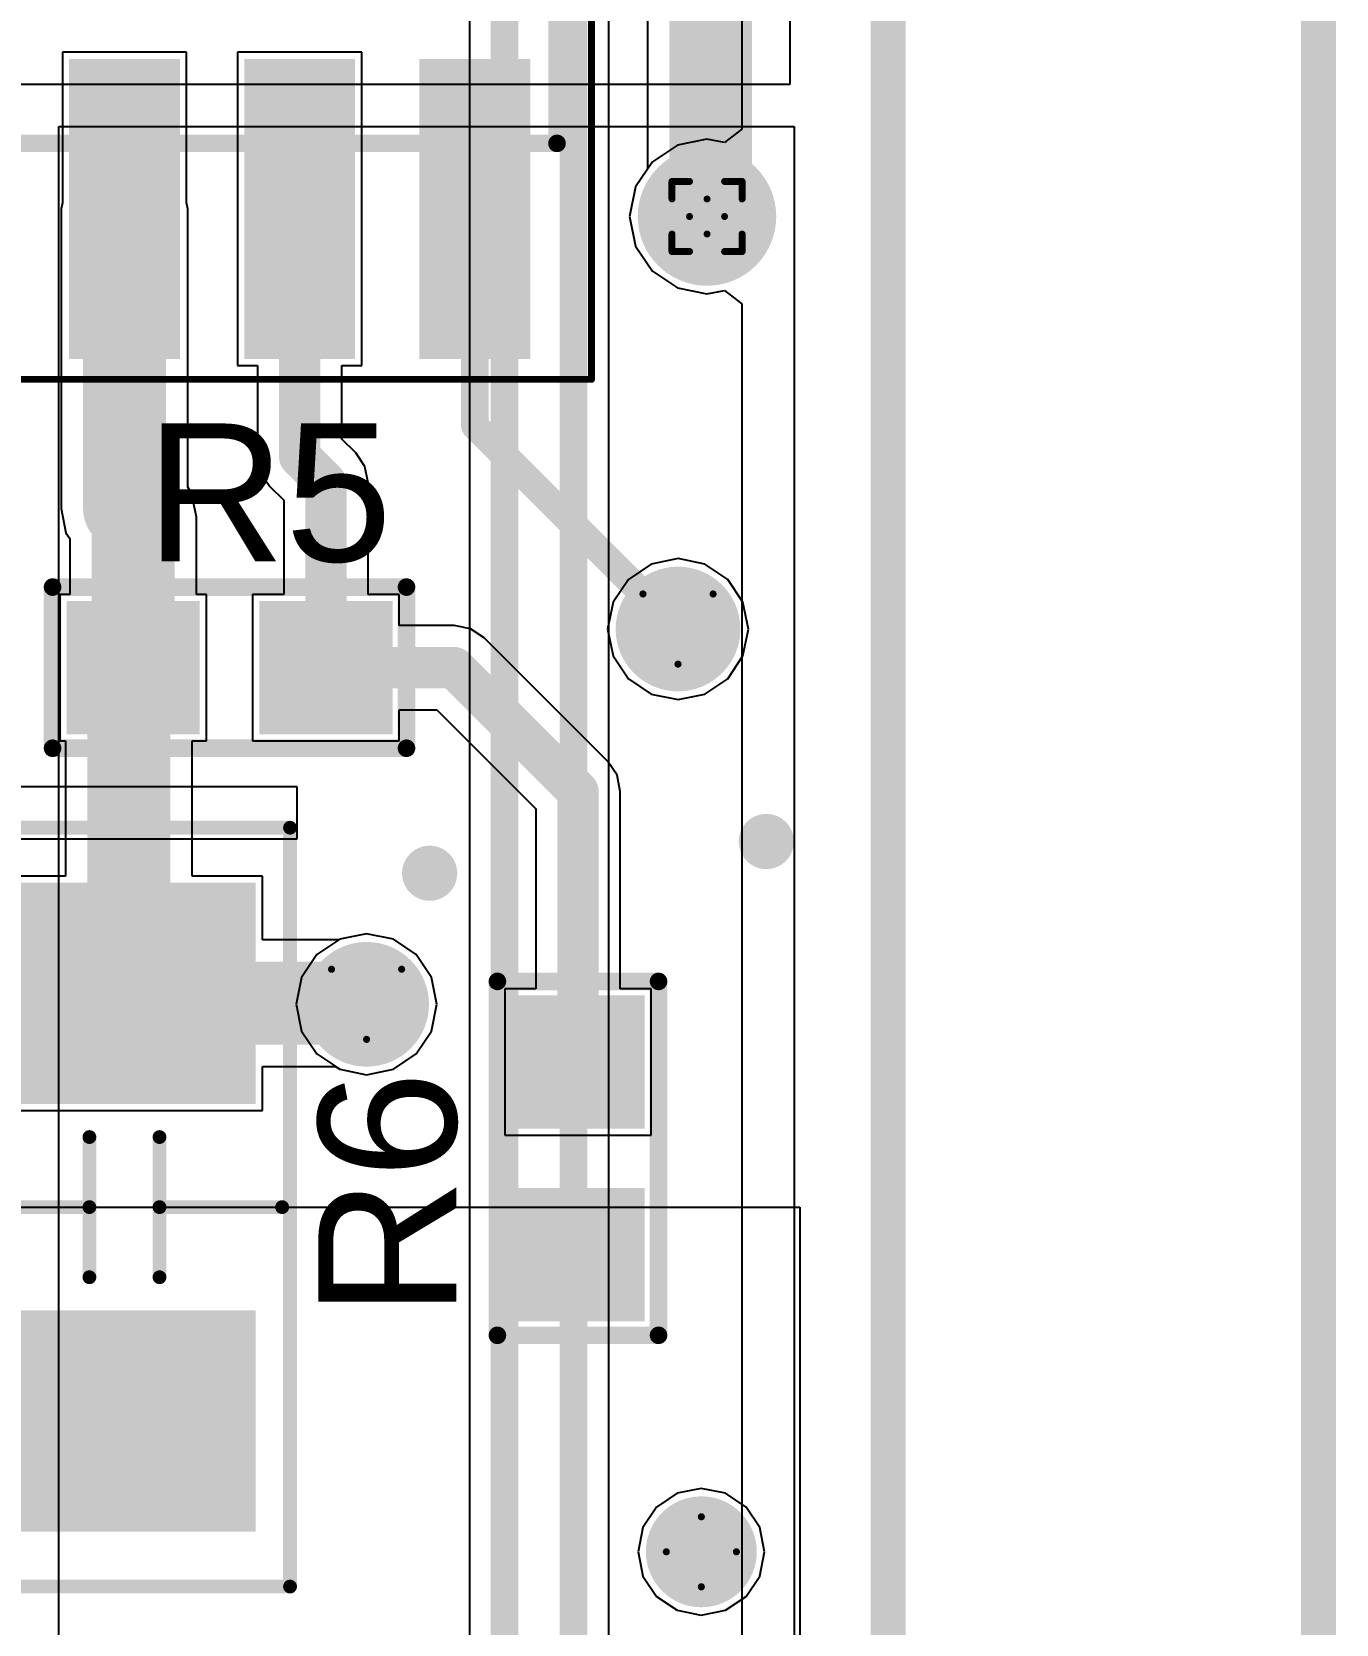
# Model space of a CAD drawing. Header units: inches. Extents: x -3 to 423, y -3 to 110.
# Drawn here: x 57.85 to 67.31, y 15.64 to 27.18 of the extents above; entities that cross this region are included whole.
import ezdxf

# ---------------------------------------------------------------- set-up
doc = ezdxf.new("R2010")
doc.units = ezdxf.units.IN
for name, color, linetype in [('Board Outline', 56, 'Continuous'), ('Bottom Layer', 5, 'Continuous'), ('Bottom Solder', 6, 'Continuous'), ('Drill Drawing', 1, 'Continuous'), ('Mechanical 1', 6, 'Continuous'), ('Mechanical 16', 56, 'Continuous'), ('Mechanical 3', 76, 'Continuous'), ('Mechanical 4', 56, 'Continuous'), ('Mid Layer', 16, 'Continuous'), ('Mid Layer 2', 76, 'Continuous'), ('Top Layer', 1, 'Continuous'), ('Top Overlay', 2, 'Continuous'), ('Top Paste', 8, 'Continuous'), ('Top Solder', 216, 'Continuous'), ('Via Holes', 16, 'Continuous')]:
    doc.layers.add(name, color=color, linetype=linetype)
doc.styles.add('Arial', font='', dxfattribs={"height": 0.2})
doc.styles.get('Arial').set_extended_font_data('Arial')

# ---------------------------------------------------------------- blocks, each defined once
blk = doc.blocks.new('SOIC127P600X175_8N_45')
at = {"layer": 'Top Layer'}
for points in [[(-3.46, 2.205), (-1.49, 2.205), (-1.49, 1.605), (-3.46, 1.605)], [(1.49, 2.205), (3.46, 2.205), (3.46, 1.605), (1.49, 1.605)], [(-3.46, 0.935), (-1.49, 0.935), (-1.49, 0.335), (-3.46, 0.335)], [(1.49, 0.935), (3.46, 0.935), (3.46, 0.335), (1.49, 0.335)], [(-3.46, -0.335), (-1.49, -0.335), (-1.49, -0.935), (-3.46, -0.935)], [(1.49, -0.335), (3.46, -0.335), (3.46, -0.935), (1.49, -0.935)], [(-3.46, -1.605), (-1.49, -1.605), (-1.49, -2.205), (-3.46, -2.205)], [(1.49, -1.605), (3.46, -1.605), (3.46, -2.205), (1.49, -2.205)]]:
    blk.add_hatch(color=1, dxfattribs=at).paths.add_polyline_path(points)
at = {"layer": 'Top Paste'}
for points in [[(-3.46, 2.205), (-1.49, 2.205), (-1.49, 1.605), (-3.46, 1.605)], [(1.49, 2.205), (3.46, 2.205), (3.46, 1.605), (1.49, 1.605)], [(-3.46, 0.935), (-1.49, 0.935), (-1.49, 0.335), (-3.46, 0.335)], [(1.49, 0.935), (3.46, 0.935), (3.46, 0.335), (1.49, 0.335)], [(-3.46, -0.335), (-1.49, -0.335), (-1.49, -0.935), (-3.46, -0.935)], [(1.49, -0.335), (3.46, -0.335), (3.46, -0.935), (1.49, -0.935)], [(-3.46, -1.605), (-1.49, -1.605), (-1.49, -2.205), (-3.46, -2.205)], [(1.49, -1.605), (3.46, -1.605), (3.46, -2.205), (1.49, -2.205)]]:
    blk.add_hatch(color=8, dxfattribs=at).paths.add_polyline_path(points)
at = {"layer": 'Top Solder'}
for points in [[(-3.562, 2.307), (-1.388, 2.307), (-1.388, 1.503), (-3.562, 1.503)], [(1.388, 2.307), (3.562, 2.307), (3.562, 1.503), (1.388, 1.503)], [(-3.562, 1.037), (-1.388, 1.037), (-1.388, 0.233), (-3.562, 0.233)], [(1.388, 1.037), (3.562, 1.037), (3.562, 0.233), (1.388, 0.233)], [(-3.562, -0.233), (-1.388, -0.233), (-1.388, -1.037), (-3.562, -1.037)], [(1.388, -0.233), (3.562, -0.233), (3.562, -1.037), (1.388, -1.037)], [(-3.562, -1.503), (-1.388, -1.503), (-1.388, -2.307), (-3.562, -2.307)], [(1.388, -1.503), (3.562, -1.503), (3.562, -2.307), (1.388, -2.307)]]:
    blk.add_hatch(color=216, dxfattribs=at).paths.add_polyline_path(points)
at = {"layer": 'Mechanical 1'}
for points in [[(-3.71, -2.75, 0.05, 0.05, 0), (-3.71, 2.75, 0.05, 0.05, 0)], [(3.71, 2.75, 0.05, 0.05, 0), (-3.71, 2.75, 0.05, 0.05, 0)], [(3.71, -2.75, 0.05, 0.05, 0), (3.71, 2.75, 0.05, 0.05, 0)], [(-2, -2.5, 0.127, 0.127, 0), (-2, 2.5, 0.127, 0.127, 0)], [(2, 2.5, 0.127, 0.127, 0), (-2, 2.5, 0.127, 0.127, 0)], [(2, -2.5, 0.127, 0.127, 0), (2, 2.5, 0.127, 0.127, 0)], [(2, -2.5, 0.127, 0.127, 0), (-2, -2.5, 0.127, 0.127, 0)], [(3.71, -2.75, 0.05, 0.05, 0), (-3.71, -2.75, 0.05, 0.05, 0)]]:
    blk.add_lwpolyline(points, format="xyseb", dxfattribs=at)
for points, format in [([(-3.722, 2.75, 0.025, 0.025, 1), (-3.697, 2.75, 0.025, 0.025, 1)], "xyseb"), ([(-3.722, 2.75, 0.025, 0.025, 1), (-3.697, 2.75, 0.025, 0.025, 1)], "xyseb"), ([(3.698, 2.75, 0.025, 0.025, 1), (3.723, 2.75, 0.025, 0.025, 1)], "xyseb"), ([(3.698, 2.75, 0.025, 0.025, 1), (3.723, 2.75, 0.025, 0.025, 1)], "xyseb"), ([(-4.115, 2.515, 1), (-4.515, 2.515, 1)], "xyb"), ([(-2.032, 2.5, 0.0635, 0.0635, 1), (-1.968, 2.5, 0.0635, 0.0635, 1)], "xyseb"), ([(-2.032, 2.5, 0.0635, 0.0635, 1), (-1.968, 2.5, 0.0635, 0.0635, 1)], "xyseb"), ([(1.968, 2.5, 0.0635, 0.0635, 1), (2.032, 2.5, 0.0635, 0.0635, 1)], "xyseb"), ([(1.968, 2.5, 0.0635, 0.0635, 1), (2.032, 2.5, 0.0635, 0.0635, 1)], "xyseb"), ([(-4.515, 2.515, 1), (-4.515, 2.515, 1)], "xyb"), ([(-4.115, 2.515, 1), (-4.115, 2.515, 1)], "xyb"), ([(-2.032, -2.5, 0.0635, 0.0635, 1), (-1.968, -2.5, 0.0635, 0.0635, 1)], "xyseb"), ([(-2.032, -2.5, 0.0635, 0.0635, 1), (-1.968, -2.5, 0.0635, 0.0635, 1)], "xyseb"), ([(1.968, -2.5, 0.0635, 0.0635, 1), (2.032, -2.5, 0.0635, 0.0635, 1)], "xyseb"), ([(1.968, -2.5, 0.0635, 0.0635, 1), (2.032, -2.5, 0.0635, 0.0635, 1)], "xyseb"), ([(-3.722, -2.75, 0.025, 0.025, 1), (-3.697, -2.75, 0.025, 0.025, 1)], "xyseb"), ([(-3.722, -2.75, 0.025, 0.025, 1), (-3.697, -2.75, 0.025, 0.025, 1)], "xyseb"), ([(3.698, -2.75, 0.025, 0.025, 1), (3.723, -2.75, 0.025, 0.025, 1)], "xyseb"), ([(3.698, -2.75, 0.025, 0.025, 1), (3.723, -2.75, 0.025, 0.025, 1)], "xyseb")]:
    blk.add_lwpolyline(points, format=format, close=True, dxfattribs=at)
at = {"layer": 'Top Overlay'}
for points, format in [([(-4.115, 2.515, 1), (-4.515, 2.515, 1)], "xyb"), ([(-2.032, 2.5, 0.0635, 0.0635, 1), (-1.968, 2.5, 0.0635, 0.0635, 1)], "xyseb"), ([(1.968, 2.5, 0.0635, 0.0635, 1), (2.032, 2.5, 0.0635, 0.0635, 1)], "xyseb"), ([(-4.515, 2.515, 1), (-4.515, 2.515, 1)], "xyb"), ([(-4.115, 2.515, 1), (-4.115, 2.515, 1)], "xyb"), ([(-2.032, -2.5, 0.0635, 0.0635, 1), (-1.968, -2.5, 0.0635, 0.0635, 1)], "xyseb"), ([(1.968, -2.5, 0.0635, 0.0635, 1), (2.032, -2.5, 0.0635, 0.0635, 1)], "xyseb")]:
    blk.add_lwpolyline(points, format=format, close=True, dxfattribs=at)
for points in [[(2, 2.5, 0.127, 0.127, 0), (-2, 2.5, 0.127, 0.127, 0)], [(2, -2.5, 0.127, 0.127, 0), (-2, -2.5, 0.127, 0.127, 0)]]:
    blk.add_lwpolyline(points, format="xyseb", dxfattribs=at)
blk = doc.blocks.new('C_3216_TANTAL__81')
at = {"layer": 'Top Layer'}
for points in [[(-2.25, 0.85), (-0.85, 0.85), (-0.85, -0.85), (-2.25, -0.85)], [(0.85, 0.85), (2.25, 0.85), (2.25, -0.85), (0.85, -0.85)]]:
    blk.add_hatch(color=1, dxfattribs=at).paths.add_polyline_path(points)
at = {"layer": 'Top Paste'}
for points in [[(-2.25, 0.85), (-0.85, 0.85), (-0.85, -0.85), (-2.25, -0.85)], [(0.85, 0.85), (2.25, 0.85), (2.25, -0.85), (0.85, -0.85)]]:
    blk.add_hatch(color=8, dxfattribs=at).paths.add_polyline_path(points)
at = {"layer": 'Top Solder'}
for points in [[(-2.352, 0.952), (-0.748, 0.952), (-0.748, -0.952), (-2.352, -0.952)], [(0.748, 0.952), (2.352, 0.952), (2.352, -0.952), (0.748, -0.952)]]:
    blk.add_hatch(color=216, dxfattribs=at).paths.add_polyline_path(points)
at = {"layer": 'Mechanical 16'}
for p, q in [((2.667, -1.25), (2.667, 1.25)), ((2.667, 1.25), (3.048, 1.25)), ((3.048, 1.25), (3.048, -1.25)), ((3.048, -1.25), (2.667, -1.25))]:
    blk.add_line(p, q, dxfattribs=at)
for points in [[(-2.75, 1.2, 0.1, 0.1, 0), (-2.75, -1.2, 0.1, 0.1, 0)], [(-2.75, 1.2, 0.1, 0.1, 0), (2.75, 1.2, 0.1, 0.1, 0)], [(0, 1.143, 0.1, 0.1, 0), (0, 0.254, 0.1, 0.1, 0)], [(2.75, 1.2, 0.1, 0.1, 0), (2.75, -1.2, 0.1, 0.1, 0)], [(0, 0.254, 0.1, 0.1, 0), (-0.508, 0.254, 0.1, 0.1, 0)], [(0, 0.254, 0.1, 0.1, 0), (0.508, 0.254, 0.1, 0.1, 0)], [(-0.508, -0.254, 0.1, 0.1, 0), (0, -0.254, 0.1, 0.1, 0)], [(0, -0.254, 0.1, 0.1, 0), (0.508, -0.254, 0.1, 0.1, 0)], [(0, -0.254, 0.1, 0.1, 0), (0, -1.143, 0.1, 0.1, 0)], [(-2.75, -1.2, 0.1, 0.1, 0), (2.75, -1.2, 0.1, 0.1, 0)]]:
    blk.add_lwpolyline(points, format="xyseb", dxfattribs=at)
for points in [[(-2.775, 1.2, 0.05, 0.05, 1), (-2.725, 1.2, 0.05, 0.05, 1)], [(-2.775, 1.2, 0.05, 0.05, 1), (-2.725, 1.2, 0.05, 0.05, 1)], [(-0.025, 1.143, 0.05, 0.05, 1), (0.025, 1.143, 0.05, 0.05, 1)], [(2.725, 1.2, 0.05, 0.05, 1), (2.775, 1.2, 0.05, 0.05, 1)], [(2.725, 1.2, 0.05, 0.05, 1), (2.775, 1.2, 0.05, 0.05, 1)], [(-0.533, 0.254, 0.05, 0.05, 1), (-0.483, 0.254, 0.05, 0.05, 1)], [(-0.025, 0.254, 0.05, 0.05, 1), (0.025, 0.254, 0.05, 0.05, 1)], [(-0.025, 0.254, 0.05, 0.05, 1), (0.025, 0.254, 0.05, 0.05, 1)], [(-0.025, 0.254, 0.05, 0.05, 1), (0.025, 0.254, 0.05, 0.05, 1)], [(0.483, 0.254, 0.05, 0.05, 1), (0.533, 0.254, 0.05, 0.05, 1)], [(-0.533, -0.254, 0.05, 0.05, 1), (-0.483, -0.254, 0.05, 0.05, 1)], [(-0.025, -0.254, 0.05, 0.05, 1), (0.025, -0.254, 0.05, 0.05, 1)], [(-0.025, -0.254, 0.05, 0.05, 1), (0.025, -0.254, 0.05, 0.05, 1)], [(-0.025, -0.254, 0.05, 0.05, 1), (0.025, -0.254, 0.05, 0.05, 1)], [(0.483, -0.254, 0.05, 0.05, 1), (0.533, -0.254, 0.05, 0.05, 1)], [(-2.775, -1.2, 0.05, 0.05, 1), (-2.725, -1.2, 0.05, 0.05, 1)], [(-2.775, -1.2, 0.05, 0.05, 1), (-2.725, -1.2, 0.05, 0.05, 1)], [(-0.025, -1.143, 0.05, 0.05, 1), (0.025, -1.143, 0.05, 0.05, 1)], [(2.725, -1.2, 0.05, 0.05, 1), (2.775, -1.2, 0.05, 0.05, 1)], [(2.725, -1.2, 0.05, 0.05, 1), (2.775, -1.2, 0.05, 0.05, 1)]]:
    blk.add_lwpolyline(points, format="xyseb", close=True, dxfattribs=at)
blk = doc.blocks.new('0603C_TBD_106')
at = {"layer": 'Top Layer'}
for points in [[(-0.381, 0.381), (0.381, 0.381), (0.381, -0.381), (-0.381, -0.381)], [(1.016, 0.381), (1.778, 0.381), (1.778, -0.381), (1.016, -0.381)]]:
    blk.add_hatch(color=1, dxfattribs=at).paths.add_polyline_path(points)
at = {"layer": 'Top Paste'}
for points in [[(-0.381, 0.381), (0.381, 0.381), (0.381, -0.381), (-0.381, -0.381)], [(1.016, 0.381), (1.778, 0.381), (1.778, -0.381), (1.016, -0.381)]]:
    blk.add_hatch(color=8, dxfattribs=at).paths.add_polyline_path(points)
at = {"layer": 'Top Solder'}
for points in [[(-0.483, 0.483), (0.483, 0.483), (0.483, -0.483), (-0.483, -0.483)], [(0.914, 0.483), (1.88, 0.483), (1.88, -0.483), (0.914, -0.483)]]:
    blk.add_hatch(color=216, dxfattribs=at).paths.add_polyline_path(points)
at = {"layer": 'Top Overlay'}
for points in [[(1.981, 0.584, 0.127, 0.127, 0), (-0.584, 0.584, 0.127, 0.127, 0)], [(-0.584, 0.584, 0.127, 0.127, 0), (-0.584, -0.584, 0.127, 0.127, 0)], [(1.981, 0.584, 0.127, 0.127, 0), (1.981, -0.584, 0.127, 0.127, 0)], [(1.981, -0.584, 0.127, 0.127, 0), (-0.584, -0.584, 0.127, 0.127, 0)]]:
    blk.add_lwpolyline(points, format="xyseb", dxfattribs=at)
for points in [[(-0.616, 0.584, 0.0635, 0.0635, 1), (-0.552, 0.584, 0.0635, 0.0635, 1)], [(-0.616, 0.584, 0.0635, 0.0635, 1), (-0.552, 0.584, 0.0635, 0.0635, 1)], [(1.949, 0.584, 0.0635, 0.0635, 1), (2.013, 0.584, 0.0635, 0.0635, 1)], [(1.949, 0.584, 0.0635, 0.0635, 1), (2.013, 0.584, 0.0635, 0.0635, 1)], [(-0.616, -0.584, 0.0635, 0.0635, 1), (-0.552, -0.584, 0.0635, 0.0635, 1)], [(-0.616, -0.584, 0.0635, 0.0635, 1), (-0.552, -0.584, 0.0635, 0.0635, 1)], [(1.949, -0.584, 0.0635, 0.0635, 1), (2.013, -0.584, 0.0635, 0.0635, 1)], [(1.949, -0.584, 0.0635, 0.0635, 1), (2.013, -0.584, 0.0635, 0.0635, 1)]]:
    blk.add_lwpolyline(points, format="xyseb", close=True, dxfattribs=at)
blk = doc.blocks.new('0603C_TBD_107')
at = {"layer": 'Top Layer'}
for points in [[(-0.381, 0.381), (0.381, 0.381), (0.381, -0.381), (-0.381, -0.381)], [(1.016, 0.381), (1.778, 0.381), (1.778, -0.381), (1.016, -0.381)]]:
    blk.add_hatch(color=1, dxfattribs=at).paths.add_polyline_path(points)
at = {"layer": 'Top Paste'}
for points in [[(-0.381, 0.381), (0.381, 0.381), (0.381, -0.381), (-0.381, -0.381)], [(1.016, 0.381), (1.778, 0.381), (1.778, -0.381), (1.016, -0.381)]]:
    blk.add_hatch(color=8, dxfattribs=at).paths.add_polyline_path(points)
at = {"layer": 'Top Solder'}
for points in [[(-0.483, 0.483), (0.483, 0.483), (0.483, -0.483), (-0.483, -0.483)], [(0.914, 0.483), (1.88, 0.483), (1.88, -0.483), (0.914, -0.483)]]:
    blk.add_hatch(color=216, dxfattribs=at).paths.add_polyline_path(points)
at = {"layer": 'Top Overlay'}
for points in [[(-0.584, 0.584, 0.127, 0.127, 0), (-0.584, -0.584, 0.127, 0.127, 0)], [(-0.584, 0.584, 0.127, 0.127, 0), (1.981, 0.584, 0.127, 0.127, 0)], [(1.981, 0.584, 0.127, 0.127, 0), (1.981, -0.584, 0.127, 0.127, 0)], [(-0.584, -0.584, 0.127, 0.127, 0), (1.981, -0.584, 0.127, 0.127, 0)]]:
    blk.add_lwpolyline(points, format="xyseb", dxfattribs=at)
for points in [[(-0.616, 0.584, 0.0635, 0.0635, 1), (-0.552, 0.584, 0.0635, 0.0635, 1)], [(-0.616, 0.584, 0.0635, 0.0635, 1), (-0.552, 0.584, 0.0635, 0.0635, 1)], [(1.949, 0.584, 0.0635, 0.0635, 1), (2.013, 0.584, 0.0635, 0.0635, 1)], [(1.949, 0.584, 0.0635, 0.0635, 1), (2.013, 0.584, 0.0635, 0.0635, 1)], [(-0.616, -0.584, 0.0635, 0.0635, 1), (-0.552, -0.584, 0.0635, 0.0635, 1)], [(-0.616, -0.584, 0.0635, 0.0635, 1), (-0.552, -0.584, 0.0635, 0.0635, 1)], [(1.949, -0.584, 0.0635, 0.0635, 1), (2.013, -0.584, 0.0635, 0.0635, 1)], [(1.949, -0.584, 0.0635, 0.0635, 1), (2.013, -0.584, 0.0635, 0.0635, 1)]]:
    blk.add_lwpolyline(points, format="xyseb", close=True, dxfattribs=at)

msp = doc.modelspace()

# ---------------------------------------------------------------- hatches: boundary and pattern name
at = {"layer": 'Bottom Layer'}
h = msp.add_hatch(color=5, dxfattribs=at)
edge = h.paths.add_edge_path()
edge.add_arc((62.747, 25.84), 0.4, 0, 360)
h = msp.add_hatch(color=5, dxfattribs=at)
edge = h.paths.add_edge_path()
edge.add_arc((62.537, 22.85), 0.35, 0, 360)
h = msp.add_hatch(color=5, dxfattribs=at)
edge = h.paths.add_edge_path()
edge.add_arc((60.28, 20.13), 0.35, 0, 360)
h = msp.add_hatch(color=5, dxfattribs=at)
edge = h.paths.add_edge_path()
edge.add_arc((62.706, 16.162), 0.3, 0, 360)
at = {"layer": 'Bottom Solder'}
h = msp.add_hatch(color=6, dxfattribs=at)
edge = h.paths.add_edge_path()
edge.add_arc((62.747, 25.84), 0.502, 0, 360)
h = msp.add_hatch(color=6, dxfattribs=at)
edge = h.paths.add_edge_path()
edge.add_arc((62.537, 22.85), 0.452, 0, 360)
h = msp.add_hatch(color=6, dxfattribs=at)
edge = h.paths.add_edge_path()
edge.add_arc((60.28, 20.13), 0.452, 0, 360)
h = msp.add_hatch(color=6, dxfattribs=at)
edge = h.paths.add_edge_path()
edge.add_arc((62.706, 16.162), 0.402, 0, 360)
at = {"layer": 'Mid Layer'}
h = msp.add_hatch(color=16, dxfattribs=at)
edge = h.paths.add_edge_path()
edge.add_arc((62.747, 25.84), 0.4, 0, 360)
h = msp.add_hatch(color=16, dxfattribs=at)
edge = h.paths.add_edge_path()
edge.add_arc((62.537, 22.85), 0.35, 0, 360)
h = msp.add_hatch(color=16, dxfattribs=at)
edge = h.paths.add_edge_path()
edge.add_arc((60.28, 20.13), 0.35, 0, 360)
h = msp.add_hatch(color=16, dxfattribs=at)
edge = h.paths.add_edge_path()
edge.add_arc((62.706, 16.162), 0.3, 0, 360)
at = {"layer": 'Mid Layer 2'}
h = msp.add_hatch(color=76, dxfattribs=at)
edge = h.paths.add_edge_path()
edge.add_arc((62.747, 25.84), 0.4, 0, 360)
h = msp.add_hatch(color=76, dxfattribs=at)
edge = h.paths.add_edge_path()
edge.add_arc((62.537, 22.85), 0.35, 0, 360)
h = msp.add_hatch(color=76, dxfattribs=at)
edge = h.paths.add_edge_path()
edge.add_arc((60.28, 20.13), 0.35, 0, 360)
h = msp.add_hatch(color=76, dxfattribs=at)
edge = h.paths.add_edge_path()
edge.add_arc((62.706, 16.162), 0.3, 0, 360)
at = {"layer": 'Top Layer'}
h = msp.add_hatch(color=1, dxfattribs=at)
edge = h.paths.add_edge_path()
edge.add_arc((62.747, 25.84), 0.4, 0, 360)
h = msp.add_hatch(color=1, dxfattribs=at)
edge = h.paths.add_edge_path()
edge.add_arc((62.537, 22.85), 0.35, 0, 360)
h = msp.add_hatch(color=1, dxfattribs=at)
edge = h.paths.add_edge_path()
edge.add_arc((60.28, 20.13), 0.35, 0, 360)
h = msp.add_hatch(color=1, dxfattribs=at)
edge = h.paths.add_edge_path()
edge.add_arc((62.706, 16.162), 0.3, 0, 360)
at = {"layer": 'Top Solder'}
h = msp.add_hatch(color=216, dxfattribs=at)
edge = h.paths.add_edge_path()
edge.add_arc((62.747, 25.84), 0.502, 0, 360)
h = msp.add_hatch(color=216, dxfattribs=at)
edge = h.paths.add_edge_path()
edge.add_arc((62.537, 22.85), 0.452, 0, 360)
h = msp.add_hatch(color=216, dxfattribs=at)
edge = h.paths.add_edge_path()
edge.add_arc((60.28, 20.13), 0.452, 0, 360)
h = msp.add_hatch(color=216, dxfattribs=at)
edge = h.paths.add_edge_path()
edge.add_arc((62.706, 16.162), 0.402, 0, 360)
at = {"layer": 'Via Holes'}
h = msp.add_hatch(color=7, dxfattribs=at)
edge = h.paths.add_edge_path()
edge.add_arc((62.747, 25.84), 0.2, 0, 360)
h = msp.add_hatch(color=7, dxfattribs=at)
edge = h.paths.add_edge_path()
edge.add_arc((62.537, 22.85), 0.25, 0, 360)
h = msp.add_hatch(color=7, dxfattribs=at)
edge = h.paths.add_edge_path()
edge.add_arc((60.28, 20.13), 0.25, 0, 360)
h = msp.add_hatch(color=7, dxfattribs=at)
edge = h.paths.add_edge_path()
edge.add_arc((62.706, 16.162), 0.15, 0, 360)

# ---------------------------------------------------------------- linework, layer by layer
at = {"layer": 'Board Outline'}
msp.add_lwpolyline([(64.06, 79.42, 0.254, 0.254, 0), (64.06, 0, 0.254, 0.254, 0)], format="xyseb", dxfattribs=at)
at = {"layer": 'Bottom Layer'}
for p, q in [((62.035, 7.36), (62.035, 49.815)), ((61.025, 41.594), (61.025, 8.049)), ((63, 27.57), (63, 26.474)), ((63, 26.474), (62.873, 26.376)), ((62.533, 26.358), (62.351, 26.236)), ((62.747, 26.401), (62.533, 26.358)), ((62.873, 26.376), (62.747, 26.401)), ((62.351, 26.236), (62.229, 26.055)), ((62.229, 26.055), (62.186, 25.84)), ((62.186, 25.84), (62.229, 25.625)), ((62.229, 25.625), (62.351, 25.443)), ((62.351, 25.443), (62.533, 25.322)), ((62.533, 25.322), (62.747, 25.279)), ((62.747, 25.279), (62.873, 25.304)), ((62.873, 25.304), (63, 25.206)), ((63, 25.206), (63, 2.967)), ((60.085, 20.601), (59.92, 20.49)), ((60.28, 20.64), (60.085, 20.601)), ((60.475, 20.601), (60.28, 20.64)), ((60.64, 20.49), (60.475, 20.601)), ((59.92, 20.49), (59.809, 20.325)), ((60.751, 20.325), (60.64, 20.49)), ((59.809, 20.325), (59.77, 20.13)), ((60.79, 20.13), (60.751, 20.325)), ((59.77, 20.13), (59.809, 19.935)), ((60.751, 19.935), (60.79, 20.13)), ((59.809, 19.935), (59.92, 19.77)), ((60.64, 19.77), (60.751, 19.935)), ((59.92, 19.77), (60.085, 19.659)), ((60.475, 19.659), (60.64, 19.77)), ((60.085, 19.659), (60.28, 19.62)), ((60.28, 19.62), (60.475, 19.659))]:
    msp.add_line(p, q, dxfattribs=at)
for points in [[(61.28, 50.29, 0.2, 0.2, 0), (61.28, 7.943, 0.2, 0.2, 0)], [(61.78, 49.815, 0.2, 0.2, 0), (61.78, 7.173, 0.2, 0.2, 0)]]:
    msp.add_lwpolyline(points, format="xyseb", dxfattribs=at)
at = {"layer": 'Drill Drawing'}
for points in [[(62.493, 25.967, 0.0508, 0.0508, 0), (62.493, 26.094, 0.0508, 0.0508, 0)], [(62.493, 26.094, 0.0508, 0.0508, 0), (62.62, 26.094, 0.0508, 0.0508, 0)], [(62.62, 26.094, 0.0508, 0.0508, 0), (62.747, 25.967, 0.0508, 0.0508, 0)], [(62.747, 25.967, 0.0508, 0.0508, 0), (62.874, 26.094, 0.0508, 0.0508, 0)], [(62.874, 26.094, 0.0508, 0.0508, 0), (63.001, 26.094, 0.0508, 0.0508, 0)], [(63.001, 25.967, 0.0508, 0.0508, 0), (63.001, 26.094, 0.0508, 0.0508, 0)], [(62.493, 25.967, 0.0508, 0.0508, 0), (62.62, 25.84, 0.0508, 0.0508, 0)], [(62.874, 25.84, 0.0508, 0.0508, 0), (63.001, 25.967, 0.0508, 0.0508, 0)], [(62.493, 25.713, 0.0508, 0.0508, 0), (62.62, 25.84, 0.0508, 0.0508, 0)], [(62.874, 25.84, 0.0508, 0.0508, 0), (63.001, 25.713, 0.0508, 0.0508, 0)], [(62.493, 25.586, 0.0508, 0.0508, 0), (62.493, 25.713, 0.0508, 0.0508, 0)], [(62.62, 25.586, 0.0508, 0.0508, 0), (62.747, 25.713, 0.0508, 0.0508, 0)], [(62.747, 25.713, 0.0508, 0.0508, 0), (62.874, 25.586, 0.0508, 0.0508, 0)], [(63.001, 25.586, 0.0508, 0.0508, 0), (63.001, 25.713, 0.0508, 0.0508, 0)], [(62.493, 25.586, 0.0508, 0.0508, 0), (62.62, 25.586, 0.0508, 0.0508, 0)], [(62.874, 25.586, 0.0508, 0.0508, 0), (63.001, 25.586, 0.0508, 0.0508, 0)], [(62.283, 23.104, 0.0508, 0.0508, 0), (62.791, 23.104, 0.0508, 0.0508, 0)], [(62.283, 23.104, 0.0508, 0.0508, 0), (62.537, 22.596, 0.0508, 0.0508, 0)], [(62.537, 22.596, 0.0508, 0.0508, 0), (62.791, 23.104, 0.0508, 0.0508, 0)], [(60.026, 20.384, 0.0508, 0.0508, 0), (60.534, 20.384, 0.0508, 0.0508, 0)], [(60.026, 20.384, 0.0508, 0.0508, 0), (60.28, 19.876, 0.0508, 0.0508, 0)], [(60.28, 19.876, 0.0508, 0.0508, 0), (60.534, 20.384, 0.0508, 0.0508, 0)], [(62.452, 16.162, 0.0508, 0.0508, 0), (62.706, 16.416, 0.0508, 0.0508, 0)], [(62.706, 16.416, 0.0508, 0.0508, 0), (62.96, 16.162, 0.0508, 0.0508, 0)], [(62.452, 16.162, 0.0508, 0.0508, 0), (62.706, 15.908, 0.0508, 0.0508, 0)], [(62.706, 15.908, 0.0508, 0.0508, 0), (62.96, 16.162, 0.0508, 0.0508, 0)]]:
    msp.add_lwpolyline(points, format="xyseb", dxfattribs=at)
for points in [[(62.481, 26.094, 0.0254, 0.0254, 1), (62.506, 26.094, 0.0254, 0.0254, 1)], [(62.481, 26.094, 0.0254, 0.0254, 1), (62.506, 26.094, 0.0254, 0.0254, 1)], [(62.608, 26.094, 0.0254, 0.0254, 1), (62.633, 26.094, 0.0254, 0.0254, 1)], [(62.608, 26.094, 0.0254, 0.0254, 1), (62.633, 26.094, 0.0254, 0.0254, 1)], [(62.862, 26.094, 0.0254, 0.0254, 1), (62.887, 26.094, 0.0254, 0.0254, 1)], [(62.862, 26.094, 0.0254, 0.0254, 1), (62.887, 26.094, 0.0254, 0.0254, 1)], [(62.989, 26.094, 0.0254, 0.0254, 1), (63.014, 26.094, 0.0254, 0.0254, 1)], [(62.989, 26.094, 0.0254, 0.0254, 1), (63.014, 26.094, 0.0254, 0.0254, 1)], [(62.481, 25.967, 0.0254, 0.0254, 1), (62.506, 25.967, 0.0254, 0.0254, 1)], [(62.481, 25.967, 0.0254, 0.0254, 1), (62.506, 25.967, 0.0254, 0.0254, 1)], [(62.735, 25.967, 0.0254, 0.0254, 1), (62.76, 25.967, 0.0254, 0.0254, 1)], [(62.735, 25.967, 0.0254, 0.0254, 1), (62.76, 25.967, 0.0254, 0.0254, 1)], [(62.989, 25.967, 0.0254, 0.0254, 1), (63.014, 25.967, 0.0254, 0.0254, 1)], [(62.989, 25.967, 0.0254, 0.0254, 1), (63.014, 25.967, 0.0254, 0.0254, 1)], [(62.608, 25.84, 0.0254, 0.0254, 1), (62.633, 25.84, 0.0254, 0.0254, 1)], [(62.608, 25.84, 0.0254, 0.0254, 1), (62.633, 25.84, 0.0254, 0.0254, 1)], [(62.862, 25.84, 0.0254, 0.0254, 1), (62.887, 25.84, 0.0254, 0.0254, 1)], [(62.862, 25.84, 0.0254, 0.0254, 1), (62.887, 25.84, 0.0254, 0.0254, 1)], [(62.481, 25.713, 0.0254, 0.0254, 1), (62.506, 25.713, 0.0254, 0.0254, 1)], [(62.481, 25.713, 0.0254, 0.0254, 1), (62.506, 25.713, 0.0254, 0.0254, 1)], [(62.735, 25.713, 0.0254, 0.0254, 1), (62.76, 25.713, 0.0254, 0.0254, 1)], [(62.735, 25.713, 0.0254, 0.0254, 1), (62.76, 25.713, 0.0254, 0.0254, 1)], [(62.989, 25.713, 0.0254, 0.0254, 1), (63.014, 25.713, 0.0254, 0.0254, 1)], [(62.989, 25.713, 0.0254, 0.0254, 1), (63.014, 25.713, 0.0254, 0.0254, 1)], [(62.481, 25.586, 0.0254, 0.0254, 1), (62.506, 25.586, 0.0254, 0.0254, 1)], [(62.481, 25.586, 0.0254, 0.0254, 1), (62.506, 25.586, 0.0254, 0.0254, 1)], [(62.608, 25.586, 0.0254, 0.0254, 1), (62.633, 25.586, 0.0254, 0.0254, 1)], [(62.608, 25.586, 0.0254, 0.0254, 1), (62.633, 25.586, 0.0254, 0.0254, 1)], [(62.862, 25.586, 0.0254, 0.0254, 1), (62.887, 25.586, 0.0254, 0.0254, 1)], [(62.862, 25.586, 0.0254, 0.0254, 1), (62.887, 25.586, 0.0254, 0.0254, 1)], [(62.989, 25.586, 0.0254, 0.0254, 1), (63.014, 25.586, 0.0254, 0.0254, 1)], [(62.989, 25.586, 0.0254, 0.0254, 1), (63.014, 25.586, 0.0254, 0.0254, 1)], [(62.27, 23.104, 0.0254, 0.0254, 1), (62.296, 23.104, 0.0254, 0.0254, 1)], [(62.27, 23.104, 0.0254, 0.0254, 1), (62.296, 23.104, 0.0254, 0.0254, 1)], [(62.778, 23.104, 0.0254, 0.0254, 1), (62.804, 23.104, 0.0254, 0.0254, 1)], [(62.778, 23.104, 0.0254, 0.0254, 1), (62.804, 23.104, 0.0254, 0.0254, 1)], [(62.524, 22.596, 0.0254, 0.0254, 1), (62.55, 22.596, 0.0254, 0.0254, 1)], [(62.524, 22.596, 0.0254, 0.0254, 1), (62.55, 22.596, 0.0254, 0.0254, 1)], [(60.013, 20.384, 0.0254, 0.0254, 1), (60.039, 20.384, 0.0254, 0.0254, 1)], [(60.013, 20.384, 0.0254, 0.0254, 1), (60.039, 20.384, 0.0254, 0.0254, 1)], [(60.521, 20.384, 0.0254, 0.0254, 1), (60.547, 20.384, 0.0254, 0.0254, 1)], [(60.521, 20.384, 0.0254, 0.0254, 1), (60.547, 20.384, 0.0254, 0.0254, 1)], [(60.267, 19.876, 0.0254, 0.0254, 1), (60.293, 19.876, 0.0254, 0.0254, 1)], [(60.267, 19.876, 0.0254, 0.0254, 1), (60.293, 19.876, 0.0254, 0.0254, 1)], [(62.693, 16.416, 0.0254, 0.0254, 1), (62.719, 16.416, 0.0254, 0.0254, 1)], [(62.693, 16.416, 0.0254, 0.0254, 1), (62.719, 16.416, 0.0254, 0.0254, 1)], [(62.439, 16.162, 0.0254, 0.0254, 1), (62.465, 16.162, 0.0254, 0.0254, 1)], [(62.439, 16.162, 0.0254, 0.0254, 1), (62.465, 16.162, 0.0254, 0.0254, 1)], [(62.947, 16.162, 0.0254, 0.0254, 1), (62.973, 16.162, 0.0254, 0.0254, 1)], [(62.947, 16.162, 0.0254, 0.0254, 1), (62.973, 16.162, 0.0254, 0.0254, 1)], [(62.693, 15.908, 0.0254, 0.0254, 1), (62.719, 15.908, 0.0254, 0.0254, 1)], [(62.693, 15.908, 0.0254, 0.0254, 1), (62.719, 15.908, 0.0254, 0.0254, 1)]]:
    msp.add_lwpolyline(points, format="xyseb", close=True, dxfattribs=at)
at = {"layer": 'Mechanical 1'}
msp.add_lwpolyline([(64.06, 79.42, 0.254, 0.254, 0), (64.06, 0, 0.254, 0.254, 0)], format="xyseb", dxfattribs=at)
at = {"layer": 'Mechanical 3'}
msp.add_lwpolyline([(67.18, 0, 0.254, 0.254, 0), (67.18, 32.041, 0.254, 0.254, 0)], format="xyseb", dxfattribs=at)
at = {"layer": 'Mechanical 4'}
for points in [[(60.837, 21.08, 0.2, 0.2, 1), (60.637, 21.08, 0.2, 0.2, 1)], [(60.837, 21.08, 0.2, 0.2, 1), (60.637, 21.08, 0.2, 0.2, 1)], [(60.587, 21.08, 0.1, 0.1, 1), (60.687, 21.08, 0.1, 0.1, 1)], [(60.587, 21.08, 0.1, 0.1, 1), (60.687, 21.08, 0.1, 0.1, 1)], [(60.787, 21.08, 0.1, 0.1, 1), (60.887, 21.08, 0.1, 0.1, 1)], [(60.787, 21.08, 0.1, 0.1, 1), (60.887, 21.08, 0.1, 0.1, 1)]]:
    msp.add_lwpolyline(points, format="xyseb", close=True, dxfattribs=at)
at = {"layer": 'Mid Layer'}
for p, q in [((63, 28.549), (63, 26.474)), ((63, 26.474), (62.873, 26.376)), ((62.533, 26.358), (62.351, 26.236)), ((62.747, 26.401), (62.533, 26.358)), ((62.873, 26.376), (62.747, 26.401)), ((62.351, 26.236), (62.229, 26.055)), ((62.229, 26.055), (62.186, 25.84)), ((62.186, 25.84), (62.229, 25.625)), ((62.229, 25.625), (62.351, 25.443)), ((62.351, 25.443), (62.533, 25.322)), ((62.533, 25.322), (62.747, 25.279)), ((62.747, 25.279), (62.873, 25.304)), ((62.873, 25.304), (63, 25.206)), ((63, 25.206), (63, 0.8)), ((60.085, 20.601), (59.92, 20.49)), ((60.28, 20.64), (60.085, 20.601)), ((60.475, 20.601), (60.28, 20.64)), ((60.64, 20.49), (60.475, 20.601)), ((59.92, 20.49), (59.809, 20.325)), ((60.751, 20.325), (60.64, 20.49)), ((59.809, 20.325), (59.77, 20.13)), ((60.79, 20.13), (60.751, 20.325)), ((59.77, 20.13), (59.809, 19.935)), ((60.751, 19.935), (60.79, 20.13)), ((59.809, 19.935), (59.92, 19.77)), ((60.64, 19.77), (60.751, 19.935)), ((59.92, 19.77), (60.085, 19.659)), ((60.475, 19.659), (60.64, 19.77)), ((60.085, 19.659), (60.28, 19.62)), ((60.28, 19.62), (60.475, 19.659))]:
    msp.add_line(p, q, dxfattribs=at)
at = {"layer": 'Mid Layer 2'}
for p, q in [((63.348, 79.045), (63.348, 26.797)), ((63.348, 26.797), (57.688, 26.797)), ((58.05, 8.204), (58.05, 26.492)), ((58.05, 26.492), (63.38, 26.492)), ((63.38, 26.492), (63.38, 11.788)), ((62.342, 23.321), (62.177, 23.21)), ((62.537, 23.36), (62.342, 23.321)), ((62.732, 23.321), (62.537, 23.36)), ((62.897, 23.21), (62.732, 23.321)), ((62.177, 23.21), (62.066, 23.045)), ((63.008, 23.045), (62.897, 23.21)), ((62.066, 23.045), (62.027, 22.85)), ((63.047, 22.85), (63.008, 23.045)), ((62.027, 22.85), (62.066, 22.655)), ((63.008, 22.655), (63.047, 22.85)), ((62.066, 22.655), (62.177, 22.49)), ((62.897, 22.49), (63.008, 22.655)), ((62.177, 22.49), (62.342, 22.379)), ((62.732, 22.379), (62.897, 22.49)), ((62.342, 22.379), (62.537, 22.34)), ((62.537, 22.34), (62.732, 22.379)), ((62.706, 16.621), (62.53, 16.586)), ((62.882, 16.586), (62.706, 16.621)), ((62.53, 16.586), (62.382, 16.486)), ((63.03, 16.486), (62.882, 16.586)), ((62.382, 16.486), (62.282, 16.338)), ((63.13, 16.338), (63.03, 16.486)), ((62.282, 16.338), (62.247, 16.162)), ((63.165, 16.162), (63.13, 16.338)), ((62.247, 16.162), (62.282, 15.986)), ((63.13, 15.986), (63.165, 16.162)), ((62.282, 15.986), (62.382, 15.838)), ((63.03, 15.838), (63.13, 15.986)), ((62.382, 15.838), (62.53, 15.738)), ((62.882, 15.738), (63.03, 15.838)), ((62.53, 15.738), (62.706, 15.703)), ((62.706, 15.703), (62.882, 15.738))]:
    msp.add_line(p, q, dxfattribs=at)
at = {"layer": 'Top Layer'}
for p, q in [((62.315, 27.389), (62.315, 26.183)), ((58.975, 27.03), (58.075, 27.03)), ((58.075, 27.03), (58.075, 25.939)), ((58.975, 25.939), (58.975, 27.03)), ((60.245, 27.03), (59.345, 27.03)), ((59.345, 27.03), (59.345, 24.76)), ((60.245, 24.76), (60.245, 27.03)), ((62.315, 26.183), (62.229, 26.055)), ((62.229, 26.055), (62.186, 25.84)), ((58.075, 25.939), (58.066, 25.895)), ((58.066, 25.895), (58.066, 23.723)), ((58.984, 25.895), (58.975, 25.939)), ((58.984, 23.878), (58.984, 25.895)), ((62.186, 25.84), (62.229, 25.625)), ((62.229, 25.625), (62.351, 25.443)), ((62.351, 25.443), (62.533, 25.322)), ((62.533, 25.322), (62.747, 25.279)), ((62.747, 25.279), (62.873, 25.304)), ((62.873, 25.304), (63, 25.206)), ((63, 25.206), (63, 9.567)), ((59.345, 24.76), (59.489, 24.76)), ((59.489, 24.76), (59.489, 24.1)), ((60.101, 24.227), (60.101, 24.76)), ((60.101, 24.76), (60.245, 24.76)), ((60.201, 24.126), (60.101, 24.227)), ((60.268, 24.027), (60.201, 24.126)), ((60.201, 24.126), (60.201, 24.126)), ((59.489, 24.1), (59.489, 24.1)), ((59.489, 24.1), (59.512, 23.983)), ((60.291, 23.91), (60.268, 24.027)), ((59.512, 23.983), (59.579, 23.884)), ((60.291, 23.101), (60.291, 23.91)), ((59.012, 23.836), (58.984, 23.878)), ((59.047, 23.66), (59.012, 23.836)), ((59.579, 23.884), (59.679, 23.783)), ((59.679, 23.783), (59.679, 23.101)), ((58.066, 23.723), (58.101, 23.547)), ((59.047, 23.101), (59.047, 23.66)), ((58.101, 23.547), (58.129, 23.505)), ((58.129, 23.505), (58.129, 23.101)), ((58.129, 23.101), (58.057, 23.101)), ((58.057, 23.101), (58.057, 22.039)), ((59.119, 23.101), (59.047, 23.101)), ((59.119, 22.039), (59.119, 23.101)), ((59.679, 23.101), (59.454, 23.101)), ((59.454, 23.101), (59.454, 22.039)), ((60.516, 23.101), (60.291, 23.101)), ((60.516, 22.876), (60.516, 23.101)), ((60.915, 22.876), (60.516, 22.876)), ((61.032, 22.852), (60.915, 22.876)), ((60.915, 22.876), (60.915, 22.876)), ((61.132, 22.786), (61.032, 22.852)), ((62.028, 21.889), (61.132, 22.786)), ((60.516, 22.039), (60.516, 22.264)), ((60.516, 22.264), (60.789, 22.264)), ((60.789, 22.264), (61.506, 21.546)), ((58.057, 22.039), (58.098, 22.039)), ((58.098, 22.039), (58.098, 21.06)), ((59.015, 21.06), (59.015, 22.039)), ((59.015, 22.039), (59.119, 22.039)), ((59.454, 22.039), (60.516, 22.039)), ((62.028, 21.889), (62.028, 21.889)), ((62.095, 21.79), (62.028, 21.889)), ((62.118, 21.673), (62.095, 21.79)), ((62.118, 20.243), (62.118, 21.673)), ((61.506, 21.546), (61.506, 20.243)), ((58.098, 21.06), (57.525, 21.06)), ((59.525, 21.06), (59.015, 21.06)), ((59.525, 20.597), (59.525, 21.06)), ((60.079, 20.597), (59.525, 20.597)), ((60.085, 20.601), (60.079, 20.597)), ((60.28, 20.64), (60.085, 20.601)), ((60.475, 20.601), (60.28, 20.64)), ((60.64, 20.49), (60.475, 20.601)), ((60.751, 20.325), (60.64, 20.49)), ((60.79, 20.13), (60.751, 20.325)), ((61.506, 20.243), (61.281, 20.243)), ((61.281, 20.243), (61.281, 19.181)), ((62.343, 20.243), (62.118, 20.243)), ((62.343, 19.181), (62.343, 20.243)), ((60.751, 19.935), (60.79, 20.13)), ((60.64, 19.77), (60.751, 19.935)), ((60.475, 19.659), (60.64, 19.77)), ((59.525, 19.36), (59.525, 19.68)), ((59.525, 19.68), (60.054, 19.68)), ((60.054, 19.68), (60.085, 19.659)), ((60.085, 19.659), (60.28, 19.62)), ((60.28, 19.62), (60.475, 19.659)), ((57.525, 19.36), (59.525, 19.36)), ((61.281, 19.181), (62.343, 19.181)), ((57.556, 18.66), (60.915, 18.66)), ((60.915, 18.66), (63.42, 18.66)), ((63.42, 18.66), (63.42, 10.4))]:
    msp.add_line(p, q, dxfattribs=at)
for points in [[(62.774, 25.866, 0.6, 0.6, 0), (62.774, 27.894, 0.6, 0.6, 0)], [(58.525, 23.723, 0.6, 0.6, 0), (58.525, 25.895, 0.6, 0.6, 0)], [(62.747, 25.84, 0.6, 0.6, 0), (62.774, 25.866, 0.6, 0.6, 0)], [(59.795, 24.1, 0.3, 0.3, 0), (59.795, 25.895, 0.3, 0.3, 0)], [(61.065, 24.322, 0.2, 0.2, 0), (61.065, 25.895, 0.2, 0.2, 0)], [(61.065, 24.322, 0.2, 0.2, 0), (62.537, 22.85, 0.2, 0.2, 0)], [(59.795, 24.1, 0.3, 0.3, 0), (59.985, 23.91, 0.3, 0.3, 0)], [(58.525, 23.723, 0.6, 0.6, 0), (58.588, 23.66, 0.6, 0.6, 0)], [(59.985, 22.57, 0.3, 0.3, 0), (59.985, 23.91, 0.3, 0.3, 0)], [(58.588, 22.57, 0.6, 0.6, 0), (58.588, 23.66, 0.6, 0.6, 0)], [(58.557, 22.538, 0.6, 0.6, 0), (58.588, 22.57, 0.6, 0.6, 0)], [(58.557, 20.241, 0.6, 0.6, 0), (58.557, 22.538, 0.6, 0.6, 0)], [(59.985, 22.57, 0.3, 0.3, 0), (60.915, 22.57, 0.3, 0.3, 0)], [(60.915, 22.57, 0.3, 0.3, 0), (61.812, 21.673, 0.3, 0.3, 0)], [(61.812, 19.712, 0.3, 0.3, 0), (61.812, 21.673, 0.3, 0.3, 0)], [(58.525, 20.21, 0.6, 0.6, 0), (58.557, 20.241, 0.6, 0.6, 0)], [(58.525, 20.21, 0.6, 0.6, 0), (58.596, 20.138, 0.6, 0.6, 0)], [(58.596, 20.138, 0.6, 0.6, 0), (60.272, 20.138, 0.6, 0.6, 0)], [(60.272, 20.138, 0.6, 0.6, 0), (60.28, 20.13, 0.6, 0.6, 0)]]:
    msp.add_lwpolyline(points, format="xyseb", dxfattribs=at)
for points in [[(58.375, 25.895, 0.3, 0.3, 1), (58.675, 25.895, 0.3, 0.3, 1)], [(62.597, 25.84, 0.3, 0.3, 1), (62.897, 25.84, 0.3, 0.3, 1)], [(62.624, 25.866, 0.3, 0.3, 1), (62.924, 25.866, 0.3, 0.3, 1)], [(62.624, 25.866, 0.3, 0.3, 1), (62.924, 25.866, 0.3, 0.3, 1)], [(59.72, 25.895, 0.15, 0.15, 1), (59.87, 25.895, 0.15, 0.15, 1)], [(61.015, 25.895, 0.1, 0.1, 1), (61.115, 25.895, 0.1, 0.1, 1)], [(61.015, 24.322, 0.1, 0.1, 1), (61.115, 24.322, 0.1, 0.1, 1)], [(61.015, 24.322, 0.1, 0.1, 1), (61.115, 24.322, 0.1, 0.1, 1)], [(59.72, 24.1, 0.15, 0.15, 1), (59.87, 24.1, 0.15, 0.15, 1)], [(59.72, 24.1, 0.15, 0.15, 1), (59.87, 24.1, 0.15, 0.15, 1)], [(58.375, 23.723, 0.3, 0.3, 1), (58.675, 23.723, 0.3, 0.3, 1)], [(58.375, 23.723, 0.3, 0.3, 1), (58.675, 23.723, 0.3, 0.3, 1)], [(59.91, 23.91, 0.15, 0.15, 1), (60.06, 23.91, 0.15, 0.15, 1)], [(59.91, 23.91, 0.15, 0.15, 1), (60.06, 23.91, 0.15, 0.15, 1)], [(58.438, 23.66, 0.3, 0.3, 1), (58.738, 23.66, 0.3, 0.3, 1)], [(58.438, 23.66, 0.3, 0.3, 1), (58.738, 23.66, 0.3, 0.3, 1)], [(58.438, 22.57, 0.3, 0.3, 1), (58.738, 22.57, 0.3, 0.3, 1)], [(58.438, 22.57, 0.3, 0.3, 1), (58.738, 22.57, 0.3, 0.3, 1)], [(62.487, 22.85, 0.1, 0.1, 1), (62.587, 22.85, 0.1, 0.1, 1)], [(58.407, 22.538, 0.3, 0.3, 1), (58.707, 22.538, 0.3, 0.3, 1)], [(58.407, 22.538, 0.3, 0.3, 1), (58.707, 22.538, 0.3, 0.3, 1)], [(59.91, 22.57, 0.15, 0.15, 1), (60.06, 22.57, 0.15, 0.15, 1)], [(59.91, 22.57, 0.15, 0.15, 1), (60.06, 22.57, 0.15, 0.15, 1)], [(60.84, 22.57, 0.15, 0.15, 1), (60.99, 22.57, 0.15, 0.15, 1)], [(60.84, 22.57, 0.15, 0.15, 1), (60.99, 22.57, 0.15, 0.15, 1)], [(61.737, 21.673, 0.15, 0.15, 1), (61.887, 21.673, 0.15, 0.15, 1)], [(61.737, 21.673, 0.15, 0.15, 1), (61.887, 21.673, 0.15, 0.15, 1)], [(58.375, 20.21, 0.3, 0.3, 1), (58.675, 20.21, 0.3, 0.3, 1)], [(58.375, 20.21, 0.3, 0.3, 1), (58.675, 20.21, 0.3, 0.3, 1)], [(58.407, 20.241, 0.3, 0.3, 1), (58.707, 20.241, 0.3, 0.3, 1)], [(58.407, 20.241, 0.3, 0.3, 1), (58.707, 20.241, 0.3, 0.3, 1)], [(58.446, 20.138, 0.3, 0.3, 1), (58.746, 20.138, 0.3, 0.3, 1)], [(58.446, 20.138, 0.3, 0.3, 1), (58.746, 20.138, 0.3, 0.3, 1)], [(60.122, 20.138, 0.3, 0.3, 1), (60.422, 20.138, 0.3, 0.3, 1)], [(60.122, 20.138, 0.3, 0.3, 1), (60.422, 20.138, 0.3, 0.3, 1)], [(60.13, 20.13, 0.3, 0.3, 1), (60.43, 20.13, 0.3, 0.3, 1)], [(61.737, 19.712, 0.15, 0.15, 1), (61.887, 19.712, 0.15, 0.15, 1)]]:
    msp.add_lwpolyline(points, format="xyseb", close=True, dxfattribs=at)
at = {"layer": 'Top Overlay'}
for points in [[(63.277, 21.31, 0.2, 0.2, 1), (63.077, 21.31, 0.2, 0.2, 1)], [(63.027, 21.31, 0.1, 0.1, 1), (63.127, 21.31, 0.1, 0.1, 1)], [(63.227, 21.31, 0.1, 0.1, 1), (63.327, 21.31, 0.1, 0.1, 1)]]:
    msp.add_lwpolyline(points, format="xyseb", close=True, dxfattribs=at)

# ---------------------------------------------------------------- block references
for name, p, rotation in [('SOIC127P600X175_8N_45', (59.16, 28.37), 270), ('0603C_TBD_106', (59.985, 22.57), 180), ('C_3216_TANTAL__81', (58.525, 18.66), 90), ('0603C_TBD_107', (61.812, 18.315), 90)]:
    msp.add_blockref(name, p, dxfattribs=dict(rotation=rotation))

# ---------------------------------------------------------------- texts
at = {"layer": 'Top Overlay', "style": 'Arial'}
msp.add_text('R5', height=1, dxfattribs=at).set_placement((58.68, 23.34))
msp.add_text('R6', height=1, rotation=90, dxfattribs=at).set_placement((60.93, 17.86))

doc.saveas('drawing.dxf')
